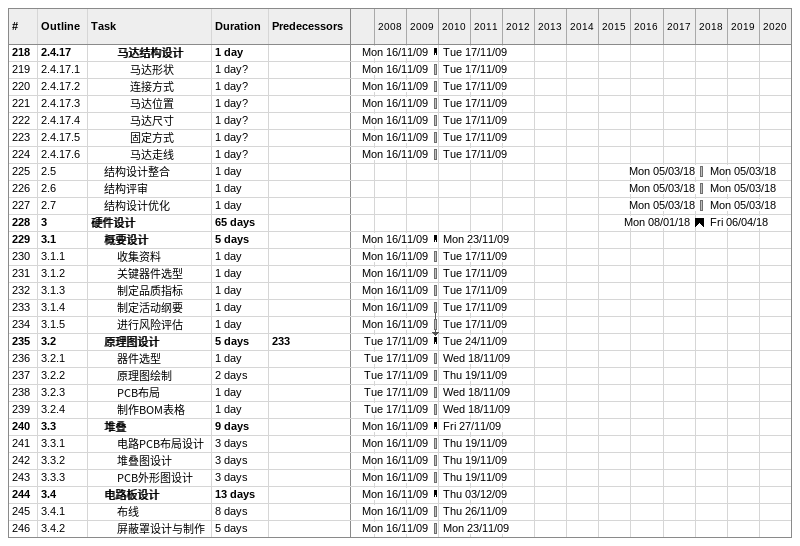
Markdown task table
| ID | WBS | Task | Duration | Start | Finish | Predecessors |
|---|---|---|---|---|---|---|
| 218 | 2.4.17 | **马达结构设计** | 1d | 2009-11-16 | 2009-11-17 |  |
| 219 | 2.4.17.1 | 马达形状 | 1d? | 2009-11-16 | 2009-11-17 |  |
| 220 | 2.4.17.2 | 连接方式 | 1d? | 2009-11-16 | 2009-11-17 |  |
| 221 | 2.4.17.3 | 马达位置 | 1d? | 2009-11-16 | 2009-11-17 |  |
| 222 | 2.4.17.4 | 马达尺寸 | 1d? | 2009-11-16 | 2009-11-17 |  |
| 223 | 2.4.17.5 | 固定方式 | 1d? | 2009-11-16 | 2009-11-17 |  |
| 224 | 2.4.17.6 | 马达走线 | 1d? | 2009-11-16 | 2009-11-17 |  |
| 225 | 2.5 | 结构设计整合 | 1d | 2018-03-05 | 2018-03-05 |  |
| 226 | 2.6 | 结构评审 | 1d | 2018-03-05 | 2018-03-05 |  |
| 227 | 2.7 | 结构设计优化 | 1d | 2018-03-05 | 2018-03-05 |  |
| 228 | 3 | **硬件设计** | 65d | 2018-01-08 | 2018-04-06 |  |
| 229 | 3.1 | **概要设计** | 5d | 2009-11-16 | 2009-11-23 |  |
| 230 | 3.1.1 | 收集资料 | 1d | 2009-11-16 | 2009-11-17 |  |
| 231 | 3.1.2 | 关键器件选型 | 1d | 2009-11-16 | 2009-11-17 |  |
| 232 | 3.1.3 | 制定品质指标 | 1d | 2009-11-16 | 2009-11-17 |  |
| 233 | 3.1.4 | 制定活动纲要 | 1d | 2009-11-16 | 2009-11-17 |  |
| 234 | 3.1.5 | 进行风险评估 | 1d | 2009-11-16 | 2009-11-17 |  |
| 235 | 3.2 | **原理图设计** | 5d | 2009-11-17 | 2009-11-24 | 233 |
| 236 | 3.2.1 | 器件选型 | 1d | 2009-11-17 | 2009-11-18 |  |
| 237 | 3.2.2 | 原理图绘制 | 2d | 2009-11-17 | 2009-11-19 |  |
| 238 | 3.2.3 | PCB布局 | 1d | 2009-11-17 | 2009-11-18 |  |
| 239 | 3.2.4 | 制作BOM表格 | 1d | 2009-11-17 | 2009-11-18 |  |
| 240 | 3.3 | **堆叠** | 9d | 2009-11-16 | 2009-11-27 |  |
| 241 | 3.3.1 | 电路PCB布局设计 | 3d | 2009-11-16 | 2009-11-19 |  |
| 242 | 3.3.2 | 堆叠图设计 | 3d | 2009-11-16 | 2009-11-19 |  |
| 243 | 3.3.3 | PCB外形图设计 | 3d | 2009-11-16 | 2009-11-19 |  |
| 244 | 3.4 | **电路板设计** | 13d | 2009-11-16 | 2009-12-03 |  |
| 245 | 3.4.1 | 布线 | 8d | 2009-11-16 | 2009-11-26 |  |
| 246 | 3.4.2 | 屏蔽罩设计与制作 | 5d | 2009-11-16 | 2009-11-23 |  |
